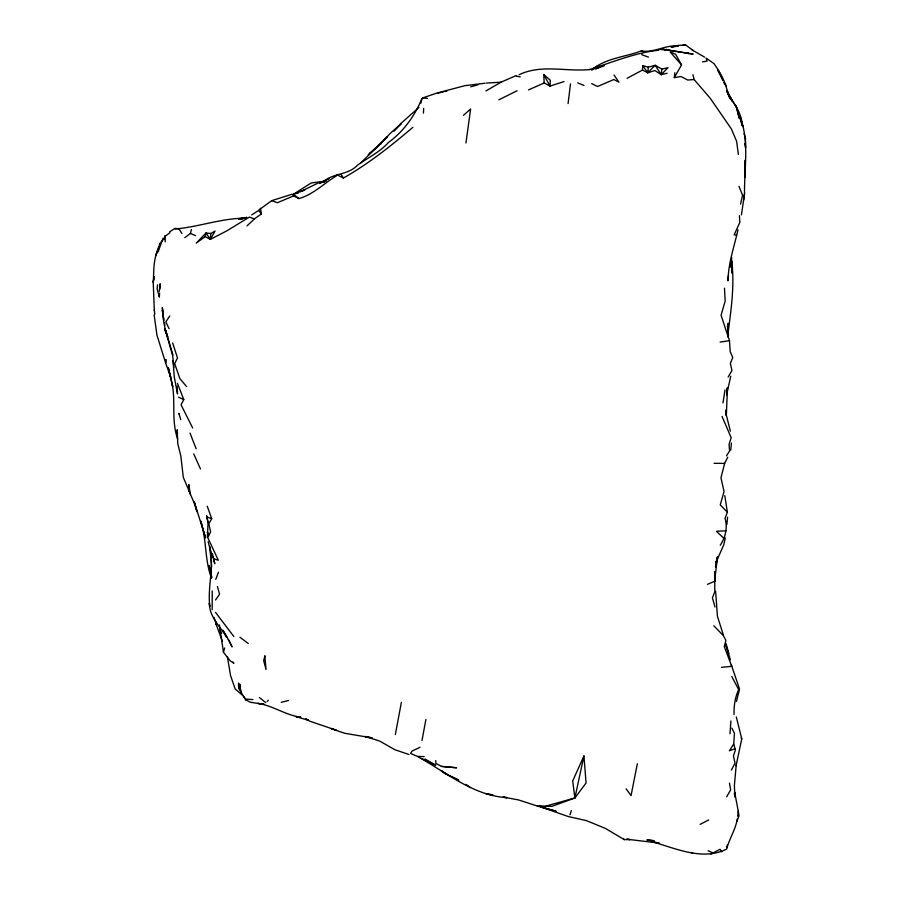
<?xml version="1.0" encoding="UTF-8"?>
<svg xmlns="http://www.w3.org/2000/svg" width="899" height="899" viewBox="0 0 899 899"><rect width="100%" height="100%" fill="white"/><g stroke="black" fill="none" stroke-linecap="round" stroke-linejoin="round"><path stroke-width="1.35" d="M212.175 609.691L212.209 590.98M731.572 257.114L731.921 273.094L731.685 260.98C734.719 284.904 731.269 308.492 728.168 332.237L728.179 323.269L728.224 333.889L727.516 326.168L728.527 335.518M208.062 522.6L206.601 515.779L208.062 522.6L207.411 536.95M734.034 714.57C733.831 706.052 734.989 697.399 738.697 689.645L731.82 676.599M728.111 337.305L728.257 330.562L728.168 332.237M741.439 214.872L744.529 193.678C744.181 168.293 749.519 141.458 740.124 117.128M720.234 545.255C725.493 537.433 727.797 527.556 725.032 518.375L727.37 512.205L724.808 495.607M730.393 431.183L726.089 414.192L725.909 410.056L726.336 415.574L727.471 387.907M165.202 241.842L165.191 235.594L163.955 239.617M423.44 113.15L423.665 108.341M159.595 293.119L159.348 297.153L157.1 288.793L157.595 284.781M159.842 289.096L160.168 283.724L159.269 291.343M165.865 359.521L165.641 362.96L170.641 377.198L168.315 367.646L172.698 386.682L169.821 373.512M731.37 770.061L735 763.15L733.438 755.902L735.438 749.867L733.708 744.035L734.461 733.393L731.853 728.111M726.886 390.762L727.1 388.008M729.988 733.764L730.921 720.931M642.482 70.066L642.807 65.661L648.348 67.167L655.169 65.279L661.833 69.111L668.013 67.683L661.17 74.628L654.888 70.538L647.763 72.74L642.482 70.066L627.075 78.303M728.437 275.499L728.021 280.836C728.269 263.227 734.168 246.82 738.012 229.762M412.877 127.298C391.099 145.885 368.376 163.91 343.407 178.047L337.653 175.091C324.618 182.733 313.931 194.263 298.974 198.589L293.479 195.96L277.386 202.725L271.768 200.646L260.665 208.669L261.238 214.074L254.361 218.951L249.416 217.086L226.896 230.807L210.366 239.37L210.86 233.538L215.052 231.065L210.366 239.37L205.163 236.651L196.252 243.157L205.972 232.987L210.86 233.538M730.73 450.219L731.415 443.05M726.898 524.375L727.572 517.217M738.36 154.392L736.641 141.39L731.438 129.029L710.154 98.16L694.095 79.539L687.724 80.033L680.97 76.505L674.306 77.617L674.812 72.718M165.764 359.712L165.641 362.96L156.943 335.057L154.134 314.987M642.807 65.661L647.763 72.74L648.348 67.167M667.159 73.257L661.17 74.628L661.833 69.111M568.078 103.61L570.494 83.944M626.446 839.172L659.181 843.071L650.651 841.295C674.969 847.993 702.344 861.399 726.718 849.016C729.258 838.632 735.753 829.429 737.292 818.753M737.618 816.236L738.259 811.213L734.663 792.188L734.899 797.053L734.382 785.602L736.225 764.757M743.687 200.117L744.529 193.678M465.952 142.975L470.615 108.981L463.502 115.297M723.01 402.887L724.987 389.975M736.067 765.701L741.765 738.922L736.303 716.919M154.156 276.993L153.235 282.297L154.313 310.706M726.583 394.908L730.775 376.198M730.145 267.351L731.325 260.867M422.002 740.45L425.912 719.458M395.346 734.562L401.381 702.344M726.797 847.397L727.28 844.835M159.719 243.292L158.089 251.832L163.101 238.111M717.593 556.683L714.784 579.372L714.84 575.382L715.076 581.024M637.346 763.734L631.053 795.615L626.12 788.816M726.841 394.301L727.313 391.998M725.291 537.872L723.807 544.76L715.975 562.403L717.683 557.29L715.525 567.044L717.256 557.279M154.111 276.69L153.235 282.297C154.021 271.004 153.055 258.811 158.651 248.54L155.617 255.945L158.55 247.169M542.007 807.111L556.301 811.336L537.31 806.043L544.659 806.437L574.888 797.975L583.945 755.969L586.069 782.984L574.888 797.975L552.031 806.302L544.659 806.437L537.31 806.043L518.745 799.986L503.069 797.031L507.014 797.671C473.11 795.593 446.342 772.488 417.855 756.666M205.163 236.651L205.972 232.987L210.366 239.37M740.551 204.118L742.574 195.128L738.978 186.34M420.889 103.093L421.957 98.53L422.833 97.89L436.521 93.181L464.805 85.686L485.202 83.202M184.778 237.684L190.419 233.437L191.408 229.515M727.763 457.119L724.65 463.401L720.953 477.762L724.055 491.528L720.245 504.935L727.37 512.205M232.953 661.979L233.875 663.338L230.178 660.799L223.446 652.213L224.683 647.954M569.977 814.831L571.314 810.595M736.438 701.467L739.54 689.095L731.37 664.934M736.966 821.27L739.012 815.876L738.259 811.213M215.76 579.349L218.491 572.202M583.945 755.969L572.685 780.984L574.888 797.975M177.463 383.379L183.778 399.561L181.07 404.797L192.644 427.958M207.22 506.159L211.726 518.678L208.838 523.825L210.613 531.916L207.77 537.692L218.333 560.246L213.67 558.74L210.984 552.548L208.13 541.67M674.306 77.617L681.543 64.897L675.643 54.277L670.092 51.884L681.543 64.897M728.145 377.108L731.943 370.444L730.381 363.454L732.752 357.431L730.202 351.621L729.471 340.665L721.065 315.257L725.19 301.041L724.482 288.174M726.65 796.829L730.662 789.873L729.471 783.13M733.708 744.035L729.392 750.789L734.674 748.833M726.504 455.815L729.572 451.028L729.078 444.263L731.168 437.678L722.043 416.451M169.776 315.965L165.865 321.82L169.057 328.674M215.524 600.004L219.592 594.194L217.401 586.541M251.709 214.906L258.845 210.377L260.485 208.31M267.194 701.535L268.284 700.186M360.33 163.315L387.503 136.614L380.535 143.885L390.144 133.479L401.269 123.59L393.863 131.04L400.875 123.5L418.945 107.386M647.763 72.74L655.169 65.279L661.17 74.628M160.809 242.213L162.719 240.325M247.034 225.885L254.361 218.951M591.722 69.987C605.544 57.974 624.827 57.221 641.29 50.917C653.921 53.086 665.62 44.703 678.329 45.95L671.216 47.242L677.161 45.523L685.634 44.95L693.354 50.67L704.625 57.131M165.438 236.077L169.922 232.695M592.621 69.549L597.678 65.975L591.935 69.729M292.636 194.723L311.234 182.958L326.416 180.98M169.529 231.897L174.923 228.425L179.193 228.649M691.825 853.129L692.635 852.634M485.921 90.956L501.024 82.169L516.183 75.572M324.629 181.609L319.707 183.025L328.978 178.541L322.64 182.362C332.742 172.675 347.913 175.575 357.6 165.09C368.084 157.73 379.85 152.066 388.548 142.39C403.797 131.31 414.832 115.679 421.957 98.53M517.082 90.754L498.81 99.845M710.952 854.05L720.032 849.285L721.807 851.915M700.119 824.361L708.738 819.944M564.066 81.562L549.974 86.079L544.21 82.955L528.5 89.9M420.002 747.305L412.113 751.013L410.596 753.429L417.226 756.34L424.171 756.61M281.252 702.344L288.59 700.456M707.524 584.316L714.772 581.248L714.739 571.494L714.784 591.767L712.401 597.79L714.997 606.971M595.958 68.639L599.633 67.133L595.048 68.998M519.116 74.741C541.501 63.896 566.505 72.044 590.25 69.481M295.524 193.465L304.795 189.947L300.648 191.588L318.651 182.767L325.404 181.295M596.161 68.605L604.33 65.818M246.753 217.221L240.449 219.367L245.258 217.794L238.28 218.884L243.708 218.176C220.255 218.659 198.398 226.964 175.215 228.998M664.282 50.007L666.766 49.288M319.707 183.025L324.741 181.553M322.707 182.137L324.899 181.508M292.029 194.24L271.768 200.646M470.761 86.798L478.032 84.809M293.479 195.96L293.332 194.263L298.333 192.959M438.094 93.125L444.263 91.552M685.634 44.95L682.206 45.478M589.553 69.594C612.32 62.245 634.795 52.805 658.888 50.209M445.488 91.237L446.927 90.979M702.467 61.851L707.041 61.154L706.12 58.109L713.963 63.559L719.2 71.403L722.908 80.359L717.762 70.167C724.122 77.898 726.392 87.495 729.145 96.822L727.021 90.541M720.133 342.07L729.471 340.665M721.447 667.316L731.73 666.316L724.257 646.505L725.909 640.38L723.481 635.795L713.873 625.783M501.024 82.169L486.573 83.056M726.044 530.815L716.424 531.298L723.953 538.445M540.692 806.92L568.471 816.595L586.44 820.607L605.544 828.496L624.232 839.621L630.12 839.576L627.592 839.273M714.098 463.3L724.65 463.401M660.36 49.467L667.272 49.816M243.494 696.309L245.551 699.096L252.956 699.579M427.463 98.452L422.833 97.89M441.443 766.398L456.501 767.768L441.443 766.398L435.903 763.375L435.734 760.554M736.652 235.122L734.146 234.875L739.855 222.334L739.416 215.648M674.036 51.131L693.14 54.086L661.585 48.951M486.314 793.974L492.899 794.817L487.179 794.075M516.509 76.246L520.285 76.876M667.777 49.996L672.789 50.906M308.155 720.223L295.883 716.582L300.738 717.211C285.904 715.323 272.948 705.659 257.991 703.378L264.194 704.366L250.54 702.288L245.787 699.928L238.673 688.364L238.493 683.049M336.024 730.1L310.02 721.268L305.671 718.919L308.2 720.02M408.944 754.519L394.897 749.721L379.603 741.023L365.061 736.461L372.22 737.922L344.564 733.247L331.012 728.572L335.979 730.067M207.411 517.251L211.726 518.678M641.29 50.917L643.47 51.67M648.516 57.087L641.987 54.817L641.583 53.58M421.373 758.419L435.779 765.229L424.98 758.981M577.697 82.843L584.002 85.484M190.419 233.437L195.532 235.628M708.086 850.724L713.199 853.005M178.496 397.144L183.778 399.561M591.733 83.641L597.554 86.484L613.792 79.55L618.95 82.146L614.039 75.078M466.087 784.445L470.402 787.591M691.803 49.501L693.354 50.67M239.921 637.245L248.326 643.538M293.332 194.263L298.974 198.589M259.384 697.5L265.756 702.647M243.314 695.972L235.19 689.005L230.56 675.587L227.38 656.742M543.726 74.482L550.323 80.314L549.974 86.079L543.726 74.482L544.21 82.955M186.61 386.592L179.912 378.636L174.664 363.601L177.485 357.926L172.642 342.901M233.864 636.571L215.569 612.433M727.19 90.979L731.55 99.654L727.122 91.9C733.09 102.733 742.057 112.454 742.091 125.624L740.371 119.41M723.83 82.292L726.167 85.899L723.942 82.539M730.539 98.103L736.708 107.554L739.259 118.286L735.966 105.801M258.845 210.377L261.238 214.074M179.025 228.975L181.924 233.493M728.741 95.856L732.37 101.542M341.148 174.451L343.407 178.047M227.02 637.166L222.885 630.199L226.537 637.155L224.683 633.402M623.805 838.823L624.232 839.621M194.386 502.249L196.993 511.733L194.6 504.114L183.317 477.38L180.811 455.905L177.766 443.623L177.17 429.778L177.519 433.7M728.437 95.047L730.741 99.564M734.168 793.57L735.438 796.076L734.921 794.649M688.027 53.075L688.387 53.794M741.259 737.899L741.765 738.922M337.305 174.384L337.653 175.091M228.324 639.56L232.009 646.932C226.301 631.323 209.4 620.49 209.332 603.207L209.815 606.522C207.287 586.744 214.569 566.516 209.703 546.603L211.67 567.022M219.39 624.895L223.446 652.213M220.019 629.985L221.671 633.346M200.499 469.008L193.746 453.916M222.311 641.088L215.76 623.31M190.004 433.06L196.173 448.826M725.909 645.111L730.393 659.821M740.405 118.983L743.147 126.714M723.324 634.885L717.436 616.287L715.626 591.227M725.774 644.976L728.774 653.64L725.976 643.313M165.697 330.81L164.989 328.641L172.698 355.847L173.833 367.635M165.764 331.012L164.989 328.641L165.978 333.54L163.18 318.572L162.303 307.48L163.225 312.189M166.529 333.383L172.945 355.026M166.405 332.978L167.686 336.934L167.057 334.349M744.08 133.659L745.496 138.581L745.563 147.616L744.878 143.615M245.551 699.096L245.787 699.928M180.71 419.664L178.946 413.282L179.373 414.821M208.107 534.579L207.388 531.972L208.22 535.916M212.355 553.492L214.76 563.774L213.67 558.74M194.33 502.193L205.613 537.905L200.668 521.015L201.511 523.724L201.129 522.611C206.748 540.67 204.635 560.212 211.49 578.124M692.938 74.718L694.095 79.539M211.681 577.124L209.164 565.685L211.501 577.652M177.654 438.914C171.327 421.328 175.575 402.831 172.338 384.851M215.872 621.894L216.423 624.547L214.018 617.388M163.258 315.133L162.326 310.177L163.213 316.954L162.652 312.785M190.442 494.574L188.779 484.55L188.981 491.315M163.685 317.639L164.079 320.19M164.472 322.73L164.865 325.281M210.905 572L210.344 567.842L210.962 577.237M211.276 574.776L211.658 577.54M173.058 360.477L174.226 376.614L177.508 393.942L177.137 386.278M154.336 310.043L154.763 314.324M745.282 160.134L745.024 177.159L745.282 160.134M264.868 655.955L263.677 660.641L266.037 669.497L264.868 655.955M370.017 152.987L368.242 155.01L381.187 143.233L370.017 152.987M653.91 840.689L647.123 839.969L653.91 840.689M458.67 780.085L444.106 773.129L440.971 770.376L448.781 775.388L458.67 780.085M241.044 693.253L239.718 684.229L241.044 693.253"/></g></svg>
